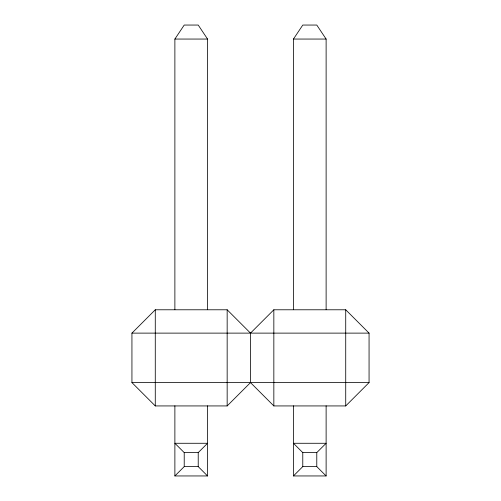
<?xml version="1.0" encoding="UTF-8"?>
<svg xmlns="http://www.w3.org/2000/svg" width="501" height="501" viewBox="0 0 501 501"><rect width="100%" height="100%" fill="white"/><g stroke="black" fill="none" stroke-linecap="round" stroke-linejoin="round"><path stroke-width="0.75" d="M174.88 309.637L174.88 39.053L184.218 25.05L198.221 25.05L207.558 39.053L207.558 309.637M293.442 309.637L293.442 39.053L302.779 25.05L316.782 25.05L326.12 39.053L326.12 309.637M131.938 333.121L155.279 309.781L227.16 309.781L250.5 333.121L250.5 382.595L227.16 405.935L155.279 405.935L131.938 382.595L131.938 333.121L369.062 333.121L369.062 382.595L345.721 405.935L273.84 405.935L250.5 382.595M250.5 333.121L273.84 309.781L345.721 309.781L369.062 333.121M207.558 405.823L207.558 475.95L174.88 475.95L184.218 466.613L184.218 452.61L174.88 443.279L207.558 443.279L198.221 452.61L184.218 452.61M326.12 405.823L326.12 475.95L293.442 475.95L302.779 466.613L302.779 452.61L293.442 443.279L326.12 443.279L316.782 452.61L302.779 452.61M174.88 39.053L207.558 39.053M293.442 39.053L326.12 39.053M131.938 382.595L369.062 382.595M184.218 466.613L198.221 466.613L207.558 475.95M302.779 466.613L316.782 466.613L326.12 475.95M345.721 309.781L345.721 405.935M316.782 452.61L316.782 466.613M293.442 405.823L293.442 475.95M273.84 309.781L273.84 405.935M227.16 309.781L227.16 405.935M198.221 452.61L198.221 466.613M174.88 405.823L174.88 475.95M155.279 309.781L155.279 405.935"/></g></svg>
